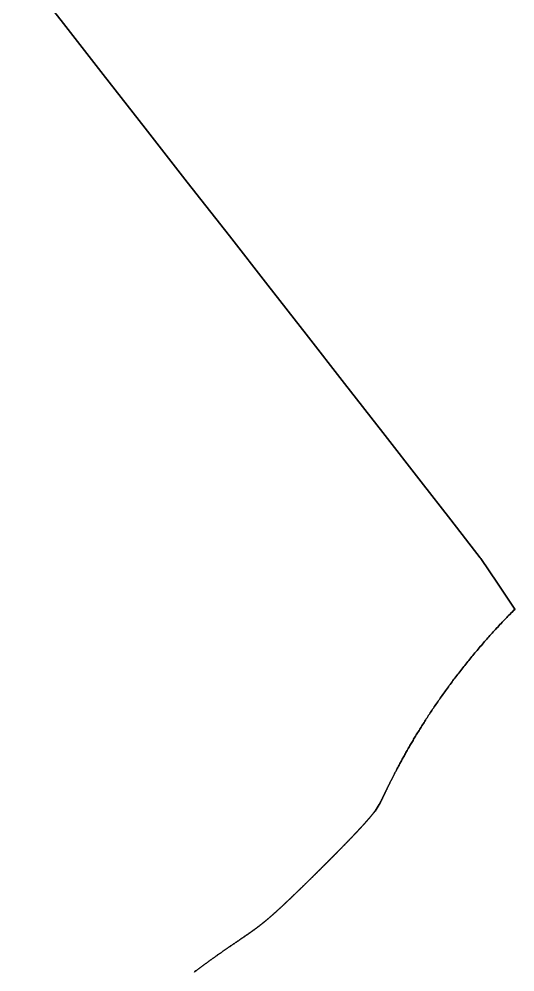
# Model space of a CAD drawing. Header units: inches. Extents: x 130170 to 284068, y 377793 to 804530.
# Drawn here: x 249434.2 to 249502.6, y 749704.7 to 749836.4 of the extents above; entities that cross this region are included whole.
import ezdxf

# ---------------------------------------------------------------- set-up
doc = ezdxf.new("R2010")
doc.units = ezdxf.units.IN
doc.header["$MEASUREMENT"] = 0
doc.layers.add('muni_il', color=7, linetype='Continuous')

msp = doc.modelspace()

# ---------------------------------------------------------------- linework, layer by layer
at = {"layer": 'muni_il'}
for points in [[(249434.15, 749843.58), (249439.96, 749836.14), (249445.77, 749828.71), (249451.57, 749821.27), (249457.38, 749813.84), (249463.19, 749806.4), (249468.49, 749799.61), (249473.79, 749792.82), (249479.08, 749786.03), (249484.38, 749779.24), (249489.68, 749772.45), (249493.75, 749767.19), (249497.82, 749761.93), (249497.9, 749761.83), (249500.2, 749758.42), (249502.61, 749754.85), (249502.58, 749754.82), (249502.42, 749754.66), (249502.26, 749754.5), (249502.11, 749754.34), (249501.95, 749754.18), (249501.79, 749754.02), (249501.64, 749753.86), (249501.48, 749753.7), (249501.32, 749753.53), (249501.17, 749753.37), (249501.01, 749753.21), (249500.86, 749753.04), (249500.7, 749752.88), (249500.55, 749752.71), (249500.4, 749752.55), (249500.24, 749752.38), (249500.09, 749752.22), (249499.94, 749752.05), (249499.78, 749751.88), (249499.63, 749751.72), (249499.48, 749751.55), (249499.33, 749751.38), (249499.17, 749751.21), (249499.02, 749751.04), (249498.87, 749750.88), (249498.72, 749750.71), (249498.57, 749750.54), (249498.42, 749750.37), (249498.28, 749750.19), (249498.13, 749750.02), (249497.98, 749749.85), (249497.83, 749749.68), (249497.69, 749749.51), (249497.54, 749749.34), (249497.39, 749749.16), (249497.25, 749748.99), (249497.1, 749748.82), (249496.96, 749748.65), (249496.81, 749748.47), (249496.67, 749748.3), (249496.53, 749748.13), (249496.39, 749747.95), (249496.24, 749747.78), (249496.1, 749747.6), (249495.96, 749747.43), (249495.82, 749747.26), (249495.68, 749747.08), (249495.55, 749746.91), (249495.41, 749746.73), (249495.27, 749746.56), (249495.13, 749746.38), (249495, 749746.21), (249494.86, 749746.03), (249494.73, 749745.86), (249494.59, 749745.68), (249494.46, 749745.51), (249494.33, 749745.33), (249494.2, 749745.16), (249494.06, 749744.98), (249493.93, 749744.81), (249493.8, 749744.63), (249493.67, 749744.46), (249493.55, 749744.29), (249493.42, 749744.11), (249493.29, 749743.94), (249493.17, 749743.76), (249493.04, 749743.59), (249492.92, 749743.42), (249492.79, 749743.24), (249492.67, 749743.07), (249492.55, 749742.9), (249492.42, 749742.73), (249492.3, 749742.55), (249492.18, 749742.38), (249492.06, 749742.21), (249491.95, 749742.04), (249491.83, 749741.87), (249491.71, 749741.7), (249491.6, 749741.53), (249491.48, 749741.36), (249491.37, 749741.19), (249491.25, 749741.02), (249491.14, 749740.85), (249491.03, 749740.69), (249490.92, 749740.52), (249490.81, 749740.35), (249490.7, 749740.19), (249490.59, 749740.02), (249490.49, 749739.86), (249490.38, 749739.69), (249490.28, 749739.53), (249490.17, 749739.37), (249490.07, 749739.2), (249489.97, 749739.04), (249489.86, 749738.88), (249489.76, 749738.72), (249489.66, 749738.56), (249489.57, 749738.41), (249489.47, 749738.25), (249489.37, 749738.09), (249489.28, 749737.94), (249489.18, 749737.78), (249489.09, 749737.63), (249488.99, 749737.47), (249488.9, 749737.32), (249488.81, 749737.17), (249488.72, 749737.02), (249488.63, 749736.87), (249488.54, 749736.72), (249488.46, 749736.58), (249488.37, 749736.43), (249488.29, 749736.29), (249488.2, 749736.14), (249488.12, 749736), (249488.04, 749735.86), (249487.96, 749735.72), (249487.88, 749735.58), (249487.8, 749735.44), (249487.72, 749735.31), (249487.64, 749735.17), (249487.57, 749735.04), (249487.49, 749734.9), (249487.42, 749734.77), (249487.35, 749734.64), (249487.27, 749734.51), (249487.2, 749734.38), (249487.13, 749734.26), (249487.06, 749734.13), (249487, 749734.01), (249486.93, 749733.89), (249486.86, 749733.77), (249486.8, 749733.65), (249486.74, 749733.53), (249486.67, 749733.41), (249486.61, 749733.3), (249486.55, 749733.18), (249486.49, 749733.07), (249486.43, 749732.96), (249486.37, 749732.85), (249486.32, 749732.74), (249486.26, 749732.63), (249486.2, 749732.53), (249486.15, 749732.42), (249486.1, 749732.32), (249486.04, 749732.22), (249485.99, 749732.12), (249485.94, 749732.02), (249485.89, 749731.93), (249485.84, 749731.83), (249485.8, 749731.74), (249485.75, 749731.64), (249485.7, 749731.55), (249485.66, 749731.46), (249485.61, 749731.38), (249485.57, 749731.29), (249485.53, 749731.2), (249485.48, 749731.12), (249485.44, 749731.04), (249485.4, 749730.96), (249485.36, 749730.88), (249485.32, 749730.8), (249485.29, 749730.72), (249485.25, 749730.65), (249485.21, 749730.57), (249485.18, 749730.5), (249485.14, 749730.43), (249485.11, 749730.36), (249485.07, 749730.29), (249485.04, 749730.22), (249485.01, 749730.15), (249484.97, 749730.09), (249484.94, 749730.02), (249484.91, 749729.96), (249484.88, 749729.9), (249484.85, 749729.84), (249484.82, 749729.78), (249484.79, 749729.72), (249484.77, 749729.66), (249484.74, 749729.61), (249484.71, 749729.55), (249484.69, 749729.49), (249484.66, 749729.44), (249484.64, 749729.39), (249484.61, 749729.34), (249484.59, 749729.29), (249484.56, 749729.24), (249484.54, 749729.19), (249484.52, 749729.14), (249484.49, 749729.09), (249484.47, 749729.05), (249484.45, 749729), (249484.43, 749728.96), (249484.41, 749728.92), (249484.39, 749728.87), (249484.37, 749728.83), (249484.35, 749728.79), (249484.33, 749728.75), (249484.31, 749728.71), (249484.29, 749728.67), (249484.27, 749728.63), (249484.25, 749728.6), (249484.24, 749728.56), (249484.22, 749728.53), (249484.2, 749728.49), (249484.19, 749728.46), (249484.17, 749728.43), (249484.15, 749728.39), (249484.14, 749728.36), (249484.12, 749728.33), (249484.11, 749728.3), (249484.1, 749728.28), (249484.08, 749728.25), (249484.07, 749728.22), (249484.06, 749728.2), (249484.05, 749728.17), (249484.03, 749728.15), (249484.02, 749728.12), (249484.01, 749728.1), (249484, 749728.08), (249483.99, 749728.06), (249483.98, 749728.04), (249483.97, 749728.03), (249483.97, 749728.01), (249483.96, 749727.99), (249483.95, 749727.98), (249483.94, 749727.96), (249483.94, 749727.95), (249483.93, 749727.94), (249483.93, 749727.93), (249483.92, 749727.92), (249483.92, 749727.91), (249483.91, 749727.9), (249483.91, 749727.89), (249483.91, 749727.89), (249483.9, 749727.88), (249483.9, 749727.88), (249483.9, 749727.87), (249483.9, 749727.87), (249483.89, 749727.87), (249483.89, 749727.86), (249483.89, 749727.86), (249483.31, 749726.96), (249483.31, 749726.96), (249483.3, 749726.96), (249483.3, 749726.95), (249483.3, 749726.95), (249483.29, 749726.94), (249483.29, 749726.94), (249483.28, 749726.93), (249483.28, 749726.92), (249483.27, 749726.91), (249483.26, 749726.9), (249483.25, 749726.89), (249483.24, 749726.88), (249483.23, 749726.86), (249483.22, 749726.85), (249483.21, 749726.84), (249483.2, 749726.82), (249483.19, 749726.8), (249483.17, 749726.79), (249483.16, 749726.77), (249483.15, 749726.75), (249483.13, 749726.74), (249483.12, 749726.72), (249483.1, 749726.7), (249483.09, 749726.68), (249483.07, 749726.66), (249483.05, 749726.64), (249483.04, 749726.62), (249483.02, 749726.6), (249483, 749726.58), (249482.99, 749726.56), (249482.97, 749726.53), (249482.95, 749726.51), (249482.93, 749726.49), (249482.91, 749726.47), (249482.9, 749726.44), (249482.88, 749726.42), (249482.86, 749726.4), (249482.84, 749726.37), (249482.82, 749726.35), (249482.8, 749726.33), (249482.78, 749726.3), (249482.76, 749726.28), (249482.74, 749726.25), (249482.72, 749726.23), (249482.69, 749726.2), (249482.67, 749726.18), (249482.65, 749726.15), (249482.63, 749726.13), (249482.61, 749726.1), (249482.59, 749726.08), (249482.57, 749726.05), (249482.54, 749726.03), (249482.52, 749726), (249482.5, 749725.97), (249482.48, 749725.95), (249482.46, 749725.92), (249482.43, 749725.9), (249482.41, 749725.87), (249482.39, 749725.84), (249482.37, 749725.82), (249482.34, 749725.79), (249482.32, 749725.77), (249482.3, 749725.74), (249482.27, 749725.71), (249482.25, 749725.69), (249482.23, 749725.66), (249482.21, 749725.63), (249482.18, 749725.61), (249482.16, 749725.58), (249482.14, 749725.55), (249482.11, 749725.53), (249482.09, 749725.5), (249482.06, 749725.48), (249482.04, 749725.45), (249482.02, 749725.42), (249481.99, 749725.4), (249481.97, 749725.37), (249481.95, 749725.34), (249481.92, 749725.32), (249481.9, 749725.29), (249481.88, 749725.26), (249481.85, 749725.24), (249481.83, 749725.21), (249481.8, 749725.18), (249481.78, 749725.16), (249481.76, 749725.13), (249481.73, 749725.1), (249481.71, 749725.08), (249481.68, 749725.05), (249481.66, 749725.02), (249481.64, 749725), (249481.61, 749724.97), (249481.59, 749724.94), (249481.56, 749724.92), (249481.54, 749724.89), (249481.52, 749724.87), (249481.49, 749724.84), (249481.47, 749724.81), (249481.44, 749724.79), (249481.42, 749724.76), (249481.39, 749724.73), (249481.37, 749724.71), (249481.35, 749724.68), (249481.32, 749724.65), (249481.3, 749724.63), (249481.27, 749724.6), (249481.25, 749724.58), (249481.22, 749724.55), (249481.2, 749724.52), (249481.18, 749724.5), (249481.15, 749724.47), (249481.13, 749724.44), (249481.1, 749724.42), (249481.08, 749724.39), (249481.05, 749724.37), (249481.03, 749724.34), (249481, 749724.31), (249480.98, 749724.29), (249480.96, 749724.26), (249480.93, 749724.23), (249480.91, 749724.21), (249480.88, 749724.18), (249480.86, 749724.15), (249480.83, 749724.13), (249480.81, 749724.1), (249480.78, 749724.07), (249480.76, 749724.05), (249480.73, 749724.02), (249480.71, 749724), (249480.68, 749723.97), (249480.66, 749723.94), (249480.63, 749723.92), (249480.61, 749723.89), (249480.58, 749723.86), (249480.56, 749723.84), (249480.53, 749723.81), (249480.51, 749723.78), (249480.48, 749723.75), (249480.46, 749723.73), (249480.43, 749723.7), (249480.4, 749723.67), (249480.38, 749723.65), (249480.35, 749723.62), (249480.33, 749723.59), (249480.3, 749723.56), (249480.27, 749723.54), (249480.25, 749723.51), (249480.22, 749723.48), (249480.2, 749723.45), (249480.17, 749723.43), (249480.14, 749723.4), (249480.12, 749723.37), (249480.09, 749723.34), (249480.06, 749723.32), (249480.04, 749723.29), (249480.01, 749723.26), (249479.98, 749723.23), (249479.95, 749723.2), (249479.93, 749723.17), (249479.9, 749723.15), (249479.87, 749723.12), (249479.84, 749723.09), (249479.82, 749723.06), (249479.79, 749723.03), (249479.76, 749723), (249479.73, 749722.97), (249479.71, 749722.94), (249479.68, 749722.91), (249479.65, 749722.88), (249479.62, 749722.85), (249479.59, 749722.82), (249479.56, 749722.8), (249479.53, 749722.77), (249479.51, 749722.74), (249479.48, 749722.71), (249479.45, 749722.68), (249479.42, 749722.65), (249479.39, 749722.61), (249479.36, 749722.58), (249479.33, 749722.55), (249479.3, 749722.52), (249479.27, 749722.49), (249479.24, 749722.46), (249479.21, 749722.43), (249479.18, 749722.4), (249479.15, 749722.37), (249479.12, 749722.34), (249479.09, 749722.31), (249479.06, 749722.27), (249479.03, 749722.24), (249479, 749722.21), (249478.96, 749722.18), (249478.93, 749722.15), (249478.9, 749722.11), (249478.87, 749722.08), (249478.84, 749722.05), (249478.81, 749722.02), (249478.78, 749721.99), (249478.74, 749721.95), (249478.71, 749721.92), (249478.68, 749721.89), (249478.65, 749721.85), (249478.62, 749721.82), (249478.58, 749721.79), (249478.55, 749721.76), (249478.52, 749721.72), (249478.48, 749721.69), (249478.45, 749721.66), (249478.42, 749721.62), (249478.39, 749721.59), (249478.35, 749721.55), (249478.32, 749721.52), (249478.29, 749721.49), (249478.25, 749721.45), (249478.22, 749721.42), (249478.18, 749721.38), (249478.15, 749721.35), (249478.12, 749721.32), (249478.08, 749721.28), (249478.05, 749721.25), (249478.01, 749721.21), (249477.98, 749721.18), (249477.95, 749721.14), (249477.91, 749721.11), (249477.88, 749721.07), (249477.84, 749721.04), (249477.81, 749721), (249477.77, 749720.97), (249477.74, 749720.93), (249477.7, 749720.9), (249477.67, 749720.86), (249477.63, 749720.82), (249477.6, 749720.79), (249477.56, 749720.75), (249477.53, 749720.72), (249477.49, 749720.68), (249477.45, 749720.64), (249477.42, 749720.61), (249477.38, 749720.57), (249477.35, 749720.54), (249477.31, 749720.5), (249477.27, 749720.46), (249477.24, 749720.43), (249477.2, 749720.39), (249477.17, 749720.35), (249477.13, 749720.32), (249477.09, 749720.28), (249477.06, 749720.24), (249477.02, 749720.21), (249476.98, 749720.17), (249476.95, 749720.13), (249476.91, 749720.1), (249476.87, 749720.06), (249476.83, 749720.02), (249476.8, 749719.98), (249476.76, 749719.95), (249476.72, 749719.91), (249476.68, 749719.87), (249476.65, 749719.83), (249476.61, 749719.8), (249476.57, 749719.76), (249476.53, 749719.72), (249476.5, 749719.68), (249476.46, 749719.64), (249476.42, 749719.61), (249476.38, 749719.57), (249476.34, 749719.53), (249476.31, 749719.49), (249476.27, 749719.45), (249476.23, 749719.42), (249476.19, 749719.38), (249476.15, 749719.34), (249476.11, 749719.3), (249476.08, 749719.26), (249476.04, 749719.22), (249476, 749719.19), (249475.96, 749719.15), (249475.92, 749719.11), (249475.88, 749719.07), (249475.84, 749719.03), (249475.8, 749718.99), (249475.76, 749718.95), (249475.73, 749718.91), (249475.69, 749718.87), (249475.65, 749718.84), (249475.61, 749718.8), (249475.57, 749718.76), (249475.53, 749718.72), (249475.49, 749718.68), (249475.45, 749718.64), (249475.41, 749718.6), (249475.37, 749718.56), (249475.33, 749718.52), (249475.29, 749718.48), (249475.25, 749718.44), (249475.21, 749718.4), (249475.17, 749718.36), (249475.13, 749718.32), (249475.09, 749718.29), (249475.05, 749718.25), (249475.01, 749718.21), (249474.97, 749718.17), (249474.93, 749718.13), (249474.89, 749718.09), (249474.85, 749718.05), (249474.81, 749718.01), (249474.77, 749717.97), (249474.73, 749717.93), (249474.69, 749717.89), (249474.65, 749717.85), (249474.61, 749717.81), (249474.57, 749717.77), (249474.53, 749717.73), (249474.49, 749717.69), (249474.45, 749717.65), (249474.41, 749717.61), (249474.37, 749717.57), (249474.33, 749717.53), (249474.28, 749717.49), (249474.24, 749717.45), (249474.2, 749717.41), (249474.16, 749717.37), (249474.12, 749717.33), (249474.08, 749717.29), (249474.04, 749717.25), (249474, 749717.21), (249473.96, 749717.17), (249473.92, 749717.13), (249473.88, 749717.09), (249473.84, 749717.05), (249473.8, 749717.01), (249473.76, 749716.97), (249473.71, 749716.93), (249473.67, 749716.89), (249473.63, 749716.85), (249473.59, 749716.81), (249473.55, 749716.77), (249473.51, 749716.73), (249473.47, 749716.69), (249473.43, 749716.65), (249473.39, 749716.61), (249473.35, 749716.57), (249473.31, 749716.53), (249473.27, 749716.49), (249473.23, 749716.45), (249473.19, 749716.41), (249473.14, 749716.37), (249473.1, 749716.34), (249473.06, 749716.3), (249473.02, 749716.26), (249472.98, 749716.22), (249472.94, 749716.18), (249472.9, 749716.14), (249472.86, 749716.1), (249472.82, 749716.06), (249472.78, 749716.02), (249472.74, 749715.98), (249472.7, 749715.94), (249472.66, 749715.9), (249472.62, 749715.87), (249472.58, 749715.83), (249472.54, 749715.79), (249472.5, 749715.75), (249472.46, 749715.71), (249472.42, 749715.67), (249472.38, 749715.63), (249472.34, 749715.6), (249472.3, 749715.56), (249472.26, 749715.52), (249472.22, 749715.48), (249472.18, 749715.44), (249472.14, 749715.4), (249472.1, 749715.37), (249472.06, 749715.33), (249472.02, 749715.29), (249471.98, 749715.25), (249471.94, 749715.22), (249471.91, 749715.18), (249471.87, 749715.14), (249471.83, 749715.1), (249471.79, 749715.07), (249471.75, 749715.03), (249471.71, 749714.99), (249471.67, 749714.95), (249471.63, 749714.92), (249471.6, 749714.88), (249471.56, 749714.84), (249471.52, 749714.81), (249471.48, 749714.77), (249471.44, 749714.73), (249471.4, 749714.7), (249471.37, 749714.66), (249471.33, 749714.63), (249471.29, 749714.59), (249471.25, 749714.55), (249471.21, 749714.52), (249471.18, 749714.48), (249471.14, 749714.45), (249471.1, 749714.41), (249471.06, 749714.38), (249471.03, 749714.34), (249470.99, 749714.31), (249470.95, 749714.27), (249470.92, 749714.24), (249470.88, 749714.2), (249470.84, 749714.17), (249470.8, 749714.13), (249470.77, 749714.1), (249470.73, 749714.06), (249470.7, 749714.03), (249470.66, 749714), (249470.62, 749713.96), (249470.59, 749713.93), (249470.55, 749713.89), (249470.51, 749713.86), (249470.48, 749713.83), (249470.44, 749713.79), (249470.41, 749713.76), (249470.37, 749713.73), (249470.34, 749713.69), (249470.3, 749713.66), (249470.26, 749713.63), (249470.23, 749713.6), (249470.19, 749713.56), (249470.16, 749713.53), (249470.12, 749713.5), (249470.09, 749713.47), (249470.05, 749713.44), (249470.02, 749713.4), (249469.99, 749713.37), (249469.95, 749713.34), (249469.92, 749713.31), (249469.88, 749713.28), (249469.85, 749713.25), (249469.81, 749713.21), (249469.78, 749713.18), (249469.75, 749713.15), (249469.71, 749713.12), (249469.68, 749713.09), (249469.64, 749713.06), (249469.61, 749713.03), (249469.58, 749713), (249469.54, 749712.97), (249469.51, 749712.94), (249469.48, 749712.91), (249469.44, 749712.88), (249469.41, 749712.85), (249469.38, 749712.82), (249469.34, 749712.79), (249469.31, 749712.76), (249469.28, 749712.73), (249469.25, 749712.7), (249469.21, 749712.67), (249469.18, 749712.65), (249469.15, 749712.62), (249469.12, 749712.59), (249469.08, 749712.56), (249469.05, 749712.53), (249469.02, 749712.5), (249468.99, 749712.47), (249468.95, 749712.45), (249468.92, 749712.42), (249468.89, 749712.39), (249468.86, 749712.36), (249468.83, 749712.33), (249468.79, 749712.31), (249468.76, 749712.28), (249468.73, 749712.25), (249468.7, 749712.22), (249468.67, 749712.2), (249468.63, 749712.17), (249468.6, 749712.14), (249468.57, 749712.12), (249468.54, 749712.09), (249468.51, 749712.06), (249468.48, 749712.03), (249468.44, 749712.01), (249468.41, 749711.98), (249468.38, 749711.95), (249468.35, 749711.93), (249468.32, 749711.9), (249468.29, 749711.88), (249468.26, 749711.85), (249468.22, 749711.82), (249468.19, 749711.8), (249468.16, 749711.77), (249468.13, 749711.75), (249468.1, 749711.72), (249468.07, 749711.69), (249468.03, 749711.67), (249468, 749711.64), (249467.97, 749711.62), (249467.94, 749711.59), (249467.91, 749711.56), (249467.88, 749711.54), (249467.85, 749711.51), (249467.81, 749711.49), (249467.78, 749711.46), (249467.75, 749711.44), (249467.72, 749711.41), (249467.69, 749711.39), (249467.65, 749711.36), (249467.62, 749711.34), (249467.59, 749711.31), (249467.56, 749711.28), (249467.53, 749711.26), (249467.49, 749711.23), (249467.46, 749711.21), (249467.43, 749711.18), (249467.4, 749711.16), (249467.36, 749711.13), (249467.33, 749711.11), (249467.3, 749711.08), (249467.26, 749711.06), (249467.23, 749711.03), (249467.2, 749711.01), (249467.16, 749710.98), (249467.13, 749710.96), (249467.1, 749710.93), (249467.06, 749710.91), (249467.03, 749710.88), (249467, 749710.85), (249466.96, 749710.83), (249466.93, 749710.8), (249466.89, 749710.78), (249466.86, 749710.75), (249466.82, 749710.73), (249466.79, 749710.7), (249466.75, 749710.67), (249466.72, 749710.65), (249466.68, 749710.62), (249466.65, 749710.6), (249466.61, 749710.57), (249466.58, 749710.54), (249466.54, 749710.52), (249466.5, 749710.49), (249466.47, 749710.47), (249466.43, 749710.44), (249466.39, 749710.41), (249466.36, 749710.39), (249466.32, 749710.36), (249466.28, 749710.33), (249466.24, 749710.31), (249466.21, 749710.28), (249466.17, 749710.25), (249466.13, 749710.22), (249466.09, 749710.2), (249466.05, 749710.17), (249466.01, 749710.14), (249465.97, 749710.11), (249465.93, 749710.08), (249465.89, 749710.06), (249465.85, 749710.03), (249465.81, 749710), (249465.77, 749709.97), (249465.73, 749709.94), (249465.69, 749709.91), (249465.64, 749709.88), (249465.6, 749709.85), (249465.56, 749709.82), (249465.52, 749709.8), (249465.47, 749709.77), (249465.43, 749709.73), (249465.39, 749709.7), (249465.34, 749709.67), (249465.3, 749709.64), (249465.25, 749709.61), (249465.21, 749709.58), (249465.16, 749709.55), (249465.11, 749709.52), (249465.07, 749709.49), (249465.02, 749709.45), (249464.97, 749709.42), (249464.93, 749709.39), (249464.88, 749709.36), (249464.83, 749709.32), (249464.78, 749709.29), (249464.73, 749709.26), (249464.68, 749709.22), (249464.63, 749709.19), (249464.58, 749709.15), (249464.53, 749709.12), (249464.48, 749709.08), (249464.43, 749709.05), (249464.37, 749709.01), (249464.32, 749708.98), (249464.27, 749708.94), (249464.22, 749708.9), (249464.16, 749708.87), (249464.11, 749708.83), (249464.05, 749708.79), (249464, 749708.75), (249463.94, 749708.72), (249463.88, 749708.68), (249463.83, 749708.64), (249463.77, 749708.6), (249463.71, 749708.56), (249463.65, 749708.52), (249463.59, 749708.48), (249463.53, 749708.44), (249463.47, 749708.4), (249463.41, 749708.36), (249463.35, 749708.32), (249463.29, 749708.27), (249463.23, 749708.23), (249463.17, 749708.19), (249463.1, 749708.14), (249463.04, 749708.1), (249462.98, 749708.06), (249462.91, 749708.01), (249462.85, 749707.97), (249462.78, 749707.92), (249462.71, 749707.88), (249462.65, 749707.83), (249462.58, 749707.78), (249462.51, 749707.73), (249462.44, 749707.69), (249462.37, 749707.64), (249462.3, 749707.59), (249462.23, 749707.54), (249462.16, 749707.49), (249462.09, 749707.44), (249462.02, 749707.39), (249461.95, 749707.34), (249461.87, 749707.29), (249461.8, 749707.24), (249461.72, 749707.18), (249461.65, 749707.13), (249461.57, 749707.08), (249461.5, 749707.02), (249461.42, 749706.97), (249461.34, 749706.92), (249461.26, 749706.86), (249461.19, 749706.8), (249461.11, 749706.75), (249461.03, 749706.69), (249460.95, 749706.63), (249460.86, 749706.58), (249460.78, 749706.52), (249460.7, 749706.46), (249460.62, 749706.4), (249460.53, 749706.34), (249460.45, 749706.28), (249460.37, 749706.22), (249460.28, 749706.15), (249460.19, 749706.09), (249460.11, 749706.03), (249460.02, 749705.97), (249459.93, 749705.9), (249459.84, 749705.84), (249459.75, 749705.77), (249459.67, 749705.71), (249459.57, 749705.64), (249459.48, 749705.57), (249459.39, 749705.51), (249459.3, 749705.44), (249459.21, 749705.37), (249459.11, 749705.3), (249459.02, 749705.23), (249458.93, 749705.16), (249458.83, 749705.09), (249458.74, 749705.02), (249458.64, 749704.94), (249458.54, 749704.87), (249458.44, 749704.8), (249458.35, 749704.72)], [(249458.35, 749704.72), (249458.44, 749704.8), (249458.54, 749704.87), (249458.64, 749704.94), (249458.74, 749705.02), (249458.83, 749705.09), (249458.93, 749705.16), (249459.02, 749705.23), (249459.11, 749705.3), (249459.21, 749705.37), (249459.3, 749705.44), (249459.39, 749705.51), (249459.48, 749705.57), (249459.57, 749705.64), (249459.67, 749705.71), (249459.75, 749705.77), (249459.84, 749705.84), (249459.93, 749705.9), (249460.02, 749705.97), (249460.11, 749706.03), (249460.19, 749706.09), (249460.28, 749706.15), (249460.37, 749706.22), (249460.45, 749706.28), (249460.53, 749706.34), (249460.62, 749706.4), (249460.7, 749706.46), (249460.78, 749706.52), (249460.86, 749706.58), (249460.95, 749706.63), (249461.03, 749706.69), (249461.11, 749706.75), (249461.19, 749706.8), (249461.26, 749706.86), (249461.34, 749706.92), (249461.42, 749706.97), (249461.5, 749707.02), (249461.57, 749707.08), (249461.65, 749707.13), (249461.72, 749707.18), (249461.8, 749707.24), (249461.87, 749707.29), (249461.95, 749707.34), (249462.02, 749707.39), (249462.09, 749707.44), (249462.16, 749707.49), (249462.23, 749707.54), (249462.3, 749707.59), (249462.37, 749707.64), (249462.44, 749707.69), (249462.51, 749707.73), (249462.58, 749707.78), (249462.65, 749707.83), (249462.71, 749707.88), (249462.78, 749707.92), (249462.85, 749707.97), (249462.91, 749708.01), (249462.98, 749708.06), (249463.04, 749708.1), (249463.1, 749708.14), (249463.17, 749708.19), (249463.23, 749708.23), (249463.29, 749708.27), (249463.35, 749708.32), (249463.41, 749708.36), (249463.47, 749708.4), (249463.53, 749708.44), (249463.59, 749708.48), (249463.65, 749708.52), (249463.71, 749708.56), (249463.77, 749708.6), (249463.83, 749708.64), (249463.88, 749708.68), (249463.94, 749708.72), (249464, 749708.75), (249464.05, 749708.79), (249464.11, 749708.83), (249464.16, 749708.87), (249464.22, 749708.9), (249464.27, 749708.94), (249464.32, 749708.98), (249464.37, 749709.01), (249464.43, 749709.05), (249464.48, 749709.08), (249464.53, 749709.12), (249464.58, 749709.15), (249464.63, 749709.19), (249464.68, 749709.22), (249464.73, 749709.26), (249464.78, 749709.29), (249464.83, 749709.32), (249464.88, 749709.36), (249464.93, 749709.39), (249464.97, 749709.42), (249465.02, 749709.45), (249465.07, 749709.49), (249465.11, 749709.52), (249465.16, 749709.55), (249465.21, 749709.58), (249465.25, 749709.61), (249465.3, 749709.64), (249465.34, 749709.67), (249465.39, 749709.7), (249465.43, 749709.73), (249465.47, 749709.77), (249465.52, 749709.8), (249465.56, 749709.82), (249465.6, 749709.85), (249465.64, 749709.88), (249465.69, 749709.91), (249465.73, 749709.94), (249465.77, 749709.97), (249465.81, 749710), (249465.85, 749710.03), (249465.89, 749710.06), (249465.93, 749710.08), (249465.97, 749710.11), (249466.01, 749710.14), (249466.05, 749710.17), (249466.09, 749710.2), (249466.13, 749710.22), (249466.17, 749710.25), (249466.21, 749710.28), (249466.24, 749710.31), (249466.28, 749710.33), (249466.32, 749710.36), (249466.36, 749710.39), (249466.39, 749710.41), (249466.43, 749710.44), (249466.47, 749710.47), (249466.5, 749710.49), (249466.54, 749710.52), (249466.58, 749710.54), (249466.61, 749710.57), (249466.65, 749710.6), (249466.68, 749710.62), (249466.72, 749710.65), (249466.75, 749710.67), (249466.79, 749710.7), (249466.82, 749710.73), (249466.86, 749710.75), (249466.89, 749710.78), (249466.93, 749710.8), (249466.96, 749710.83), (249467, 749710.85), (249467.03, 749710.88), (249467.06, 749710.91), (249467.1, 749710.93), (249467.13, 749710.96), (249467.16, 749710.98), (249467.2, 749711.01), (249467.23, 749711.03), (249467.26, 749711.06), (249467.3, 749711.08), (249467.33, 749711.11), (249467.36, 749711.13), (249467.4, 749711.16), (249467.43, 749711.18), (249467.46, 749711.21), (249467.49, 749711.23), (249467.53, 749711.26), (249467.56, 749711.28), (249467.59, 749711.31), (249467.62, 749711.34), (249467.65, 749711.36), (249467.69, 749711.39), (249467.72, 749711.41), (249467.75, 749711.44), (249467.78, 749711.46), (249467.81, 749711.49), (249467.85, 749711.51), (249467.88, 749711.54), (249467.91, 749711.56), (249467.94, 749711.59), (249467.97, 749711.62), (249468, 749711.64), (249468.03, 749711.67), (249468.07, 749711.69), (249468.1, 749711.72), (249468.13, 749711.75), (249468.16, 749711.77), (249468.19, 749711.8), (249468.22, 749711.82), (249468.26, 749711.85), (249468.29, 749711.88), (249468.32, 749711.9), (249468.35, 749711.93), (249468.38, 749711.95), (249468.41, 749711.98), (249468.44, 749712.01), (249468.48, 749712.03), (249468.51, 749712.06), (249468.54, 749712.09), (249468.57, 749712.12), (249468.6, 749712.14), (249468.63, 749712.17), (249468.67, 749712.2), (249468.7, 749712.22), (249468.73, 749712.25), (249468.76, 749712.28), (249468.79, 749712.31), (249468.83, 749712.33), (249468.86, 749712.36), (249468.89, 749712.39), (249468.92, 749712.42), (249468.95, 749712.45), (249468.99, 749712.47), (249469.02, 749712.5), (249469.05, 749712.53), (249469.08, 749712.56), (249469.12, 749712.59), (249469.15, 749712.62), (249469.18, 749712.65), (249469.21, 749712.67), (249469.25, 749712.7), (249469.28, 749712.73), (249469.31, 749712.76), (249469.34, 749712.79), (249469.38, 749712.82), (249469.41, 749712.85), (249469.44, 749712.88), (249469.48, 749712.91), (249469.51, 749712.94), (249469.54, 749712.97), (249469.58, 749713), (249469.61, 749713.03), (249469.64, 749713.06), (249469.68, 749713.09), (249469.71, 749713.12), (249469.75, 749713.15), (249469.78, 749713.18), (249469.81, 749713.21), (249469.85, 749713.25), (249469.88, 749713.28), (249469.92, 749713.31), (249469.95, 749713.34), (249469.99, 749713.37), (249470.02, 749713.4), (249470.05, 749713.44), (249470.09, 749713.47), (249470.12, 749713.5), (249470.16, 749713.53), (249470.19, 749713.56), (249470.23, 749713.6), (249470.26, 749713.63), (249470.3, 749713.66), (249470.34, 749713.69), (249470.37, 749713.73), (249470.41, 749713.76), (249470.44, 749713.79), (249470.48, 749713.83), (249470.51, 749713.86), (249470.55, 749713.89), (249470.59, 749713.93), (249470.62, 749713.96), (249470.66, 749714), (249470.7, 749714.03), (249470.73, 749714.06), (249470.77, 749714.1), (249470.8, 749714.13), (249470.84, 749714.17), (249470.88, 749714.2), (249470.92, 749714.24), (249470.95, 749714.27), (249470.99, 749714.31), (249471.03, 749714.34), (249471.06, 749714.38), (249471.1, 749714.41), (249471.14, 749714.45), (249471.18, 749714.48), (249471.21, 749714.52), (249471.25, 749714.55), (249471.29, 749714.59), (249471.33, 749714.63), (249471.37, 749714.66), (249471.4, 749714.7), (249471.44, 749714.73), (249471.48, 749714.77), (249471.52, 749714.81), (249471.56, 749714.84), (249471.6, 749714.88), (249471.63, 749714.92), (249471.67, 749714.95), (249471.71, 749714.99), (249471.75, 749715.03), (249471.79, 749715.07), (249471.83, 749715.1), (249471.87, 749715.14), (249471.91, 749715.18), (249471.94, 749715.22), (249471.98, 749715.25), (249472.02, 749715.29), (249472.06, 749715.33), (249472.1, 749715.37), (249472.14, 749715.4), (249472.18, 749715.44), (249472.22, 749715.48), (249472.26, 749715.52), (249472.3, 749715.56), (249472.34, 749715.6), (249472.38, 749715.63), (249472.42, 749715.67), (249472.46, 749715.71), (249472.5, 749715.75), (249472.54, 749715.79), (249472.58, 749715.83), (249472.62, 749715.87), (249472.66, 749715.9), (249472.7, 749715.94), (249472.74, 749715.98), (249472.78, 749716.02), (249472.82, 749716.06), (249472.86, 749716.1), (249472.9, 749716.14), (249472.94, 749716.18), (249472.98, 749716.22), (249473.02, 749716.26), (249473.06, 749716.3), (249473.1, 749716.34), (249473.14, 749716.37), (249473.19, 749716.41), (249473.23, 749716.45), (249473.27, 749716.49), (249473.31, 749716.53), (249473.35, 749716.57), (249473.39, 749716.61), (249473.43, 749716.65), (249473.47, 749716.69), (249473.51, 749716.73), (249473.55, 749716.77), (249473.59, 749716.81), (249473.63, 749716.85), (249473.67, 749716.89), (249473.71, 749716.93), (249473.76, 749716.97), (249473.8, 749717.01), (249473.84, 749717.05), (249473.88, 749717.09), (249473.92, 749717.13), (249473.96, 749717.17), (249474, 749717.21), (249474.04, 749717.25), (249474.08, 749717.29), (249474.12, 749717.33), (249474.16, 749717.37), (249474.2, 749717.41), (249474.24, 749717.45), (249474.28, 749717.49), (249474.33, 749717.53), (249474.37, 749717.57), (249474.41, 749717.61), (249474.45, 749717.65), (249474.49, 749717.69), (249474.53, 749717.73), (249474.57, 749717.77), (249474.61, 749717.81), (249474.65, 749717.85), (249474.69, 749717.89), (249474.73, 749717.93), (249474.77, 749717.97), (249474.81, 749718.01), (249474.85, 749718.05), (249474.89, 749718.09), (249474.93, 749718.13), (249474.97, 749718.17), (249475.01, 749718.21), (249475.05, 749718.25), (249475.09, 749718.29), (249475.13, 749718.32), (249475.17, 749718.36), (249475.21, 749718.4), (249475.25, 749718.44), (249475.29, 749718.48), (249475.33, 749718.52), (249475.37, 749718.56), (249475.41, 749718.6), (249475.45, 749718.64), (249475.49, 749718.68), (249475.53, 749718.72), (249475.57, 749718.76), (249475.61, 749718.8), (249475.65, 749718.84), (249475.69, 749718.87), (249475.73, 749718.91), (249475.76, 749718.95), (249475.8, 749718.99), (249475.84, 749719.03), (249475.88, 749719.07), (249475.92, 749719.11), (249475.96, 749719.15), (249476, 749719.19), (249476.04, 749719.22), (249476.08, 749719.26), (249476.11, 749719.3), (249476.15, 749719.34), (249476.19, 749719.38), (249476.23, 749719.42), (249476.27, 749719.45), (249476.31, 749719.49), (249476.34, 749719.53), (249476.38, 749719.57), (249476.42, 749719.61), (249476.46, 749719.64), (249476.5, 749719.68), (249476.53, 749719.72), (249476.57, 749719.76), (249476.61, 749719.8), (249476.65, 749719.83), (249476.68, 749719.87), (249476.72, 749719.91), (249476.76, 749719.95), (249476.8, 749719.98), (249476.83, 749720.02), (249476.87, 749720.06), (249476.91, 749720.1), (249476.95, 749720.13), (249476.98, 749720.17), (249477.02, 749720.21), (249477.06, 749720.24), (249477.09, 749720.28), (249477.13, 749720.32), (249477.17, 749720.35), (249477.2, 749720.39), (249477.24, 749720.43), (249477.27, 749720.46), (249477.31, 749720.5), (249477.35, 749720.54), (249477.38, 749720.57), (249477.42, 749720.61), (249477.45, 749720.64), (249477.49, 749720.68), (249477.53, 749720.72), (249477.56, 749720.75), (249477.6, 749720.79), (249477.63, 749720.82), (249477.67, 749720.86), (249477.7, 749720.9), (249477.74, 749720.93), (249477.77, 749720.97), (249477.81, 749721), (249477.84, 749721.04), (249477.88, 749721.07), (249477.91, 749721.11), (249477.95, 749721.14), (249477.98, 749721.18), (249478.01, 749721.21), (249478.05, 749721.25), (249478.08, 749721.28), (249478.12, 749721.32), (249478.15, 749721.35), (249478.18, 749721.38), (249478.22, 749721.42), (249478.25, 749721.45), (249478.29, 749721.49), (249478.32, 749721.52), (249478.35, 749721.55), (249478.39, 749721.59), (249478.42, 749721.62), (249478.45, 749721.66), (249478.48, 749721.69), (249478.52, 749721.72), (249478.55, 749721.76), (249478.58, 749721.79), (249478.62, 749721.82), (249478.65, 749721.85), (249478.68, 749721.89), (249478.71, 749721.92), (249478.74, 749721.95), (249478.78, 749721.99), (249478.81, 749722.02), (249478.84, 749722.05), (249478.87, 749722.08), (249478.9, 749722.11), (249478.93, 749722.15), (249478.96, 749722.18), (249479, 749722.21), (249479.03, 749722.24), (249479.06, 749722.27), (249479.09, 749722.31), (249479.12, 749722.34), (249479.15, 749722.37), (249479.18, 749722.4), (249479.21, 749722.43), (249479.24, 749722.46), (249479.27, 749722.49), (249479.3, 749722.52), (249479.33, 749722.55), (249479.36, 749722.58), (249479.39, 749722.61), (249479.42, 749722.65), (249479.45, 749722.68), (249479.48, 749722.71), (249479.51, 749722.74), (249479.53, 749722.77), (249479.56, 749722.8), (249479.59, 749722.82), (249479.62, 749722.85), (249479.65, 749722.88), (249479.68, 749722.91), (249479.71, 749722.94), (249479.73, 749722.97), (249479.76, 749723), (249479.79, 749723.03), (249479.82, 749723.06), (249479.84, 749723.09), (249479.87, 749723.12), (249479.9, 749723.15), (249479.93, 749723.17), (249479.95, 749723.2), (249479.98, 749723.23), (249480.01, 749723.26), (249480.04, 749723.29), (249480.06, 749723.32), (249480.09, 749723.34), (249480.12, 749723.37), (249480.14, 749723.4), (249480.17, 749723.43), (249480.2, 749723.45), (249480.22, 749723.48), (249480.25, 749723.51), (249480.27, 749723.54), (249480.3, 749723.56), (249480.33, 749723.59), (249480.35, 749723.62), (249480.38, 749723.65), (249480.4, 749723.67), (249480.43, 749723.7), (249480.46, 749723.73), (249480.48, 749723.75), (249480.51, 749723.78), (249480.53, 749723.81), (249480.56, 749723.84), (249480.58, 749723.86), (249480.61, 749723.89), (249480.63, 749723.92), (249480.66, 749723.94), (249480.68, 749723.97), (249480.71, 749724), (249480.73, 749724.02), (249480.76, 749724.05), (249480.78, 749724.07), (249480.81, 749724.1), (249480.83, 749724.13), (249480.86, 749724.15), (249480.88, 749724.18), (249480.91, 749724.21), (249480.93, 749724.23), (249480.96, 749724.26), (249480.98, 749724.29), (249481, 749724.31), (249481.03, 749724.34), (249481.05, 749724.37), (249481.08, 749724.39), (249481.1, 749724.42), (249481.13, 749724.44), (249481.15, 749724.47), (249481.18, 749724.5), (249481.2, 749724.52), (249481.22, 749724.55), (249481.25, 749724.58), (249481.27, 749724.6), (249481.3, 749724.63), (249481.32, 749724.65), (249481.35, 749724.68), (249481.37, 749724.71), (249481.39, 749724.73), (249481.42, 749724.76), (249481.44, 749724.79), (249481.47, 749724.81), (249481.49, 749724.84), (249481.52, 749724.87), (249481.54, 749724.89), (249481.56, 749724.92), (249481.59, 749724.94), (249481.61, 749724.97), (249481.64, 749725), (249481.66, 749725.02), (249481.68, 749725.05), (249481.71, 749725.08), (249481.73, 749725.1), (249481.76, 749725.13), (249481.78, 749725.16), (249481.8, 749725.18), (249481.83, 749725.21), (249481.85, 749725.24), (249481.88, 749725.26), (249481.9, 749725.29), (249481.92, 749725.32), (249481.95, 749725.34), (249481.97, 749725.37), (249481.99, 749725.4), (249482.02, 749725.42), (249482.04, 749725.45), (249482.06, 749725.48), (249482.09, 749725.5), (249482.11, 749725.53), (249482.14, 749725.55), (249482.16, 749725.58), (249482.18, 749725.61), (249482.21, 749725.63), (249482.23, 749725.66), (249482.25, 749725.69), (249482.27, 749725.71), (249482.3, 749725.74), (249482.32, 749725.77), (249482.34, 749725.79), (249482.37, 749725.82), (249482.39, 749725.84), (249482.41, 749725.87), (249482.43, 749725.9), (249482.46, 749725.92), (249482.48, 749725.95), (249482.5, 749725.97), (249482.52, 749726), (249482.54, 749726.03), (249482.57, 749726.05), (249482.59, 749726.08), (249482.61, 749726.1), (249482.63, 749726.13), (249482.65, 749726.15), (249482.67, 749726.18), (249482.69, 749726.2), (249482.72, 749726.23), (249482.74, 749726.25), (249482.76, 749726.28), (249482.78, 749726.3), (249482.8, 749726.33), (249482.82, 749726.35), (249482.84, 749726.37), (249482.86, 749726.4), (249482.88, 749726.42), (249482.9, 749726.44), (249482.91, 749726.47), (249482.93, 749726.49), (249482.95, 749726.51), (249482.97, 749726.53), (249482.99, 749726.56), (249483, 749726.58), (249483.02, 749726.6), (249483.04, 749726.62), (249483.05, 749726.64), (249483.07, 749726.66), (249483.09, 749726.68), (249483.1, 749726.7), (249483.12, 749726.72), (249483.13, 749726.74), (249483.15, 749726.75), (249483.16, 749726.77), (249483.17, 749726.79), (249483.19, 749726.8), (249483.2, 749726.82), (249483.21, 749726.84), (249483.22, 749726.85), (249483.23, 749726.86), (249483.24, 749726.88), (249483.25, 749726.89), (249483.26, 749726.9), (249483.27, 749726.91), (249483.28, 749726.92), (249483.28, 749726.93), (249483.29, 749726.94), (249483.29, 749726.94), (249483.3, 749726.95), (249483.3, 749726.95), (249483.3, 749726.96), (249483.31, 749726.96), (249483.31, 749726.96), (249483.89, 749727.86), (249483.89, 749727.86), (249483.89, 749727.87), (249483.9, 749727.87), (249483.9, 749727.87), (249483.9, 749727.88), (249483.9, 749727.88), (249483.91, 749727.89), (249483.91, 749727.89), (249483.91, 749727.9), (249483.92, 749727.91), (249483.92, 749727.92), (249483.93, 749727.93), (249483.93, 749727.94), (249483.94, 749727.95), (249483.94, 749727.96), (249483.95, 749727.98), (249483.96, 749727.99), (249483.97, 749728.01), (249483.97, 749728.03), (249483.98, 749728.04), (249483.99, 749728.06), (249484, 749728.08), (249484.01, 749728.1), (249484.02, 749728.12), (249484.03, 749728.15), (249484.05, 749728.17), (249484.06, 749728.2), (249484.07, 749728.22), (249484.08, 749728.25), (249484.1, 749728.28), (249484.11, 749728.3), (249484.12, 749728.33), (249484.14, 749728.36), (249484.15, 749728.39), (249484.17, 749728.43), (249484.19, 749728.46), (249484.2, 749728.49), (249484.22, 749728.53), (249484.24, 749728.56), (249484.25, 749728.6), (249484.27, 749728.63), (249484.29, 749728.67), (249484.31, 749728.71), (249484.33, 749728.75), (249484.35, 749728.79), (249484.37, 749728.83), (249484.39, 749728.87), (249484.41, 749728.92), (249484.43, 749728.96), (249484.45, 749729), (249484.47, 749729.05), (249484.49, 749729.09), (249484.52, 749729.14), (249484.54, 749729.19), (249484.56, 749729.24), (249484.59, 749729.29), (249484.61, 749729.34), (249484.64, 749729.39), (249484.66, 749729.44), (249484.69, 749729.49), (249484.71, 749729.55), (249484.74, 749729.61), (249484.77, 749729.66), (249484.79, 749729.72), (249484.82, 749729.78), (249484.85, 749729.84), (249484.88, 749729.9), (249484.91, 749729.96), (249484.94, 749730.02), (249484.97, 749730.09), (249485.01, 749730.15), (249485.04, 749730.22), (249485.07, 749730.29), (249485.11, 749730.36), (249485.14, 749730.43), (249485.18, 749730.5), (249485.21, 749730.57), (249485.25, 749730.65), (249485.29, 749730.72), (249485.32, 749730.8), (249485.36, 749730.88), (249485.4, 749730.96), (249485.44, 749731.04), (249485.48, 749731.12), (249485.53, 749731.2), (249485.57, 749731.29), (249485.61, 749731.38), (249485.66, 749731.46), (249485.7, 749731.55), (249485.75, 749731.64), (249485.8, 749731.74), (249485.84, 749731.83), (249485.89, 749731.93), (249485.94, 749732.02), (249485.99, 749732.12), (249486.04, 749732.22), (249486.1, 749732.32), (249486.15, 749732.42), (249486.2, 749732.53), (249486.26, 749732.63), (249486.32, 749732.74), (249486.37, 749732.85), (249486.43, 749732.96), (249486.49, 749733.07), (249486.55, 749733.18), (249486.61, 749733.3), (249486.67, 749733.41), (249486.74, 749733.53), (249486.8, 749733.65), (249486.86, 749733.77), (249486.93, 749733.89), (249487, 749734.01), (249487.06, 749734.13), (249487.13, 749734.26), (249487.2, 749734.38), (249487.27, 749734.51), (249487.35, 749734.64), (249487.42, 749734.77), (249487.49, 749734.9), (249487.57, 749735.04), (249487.64, 749735.17), (249487.72, 749735.31), (249487.8, 749735.44), (249487.88, 749735.58), (249487.96, 749735.72), (249488.04, 749735.86), (249488.12, 749736), (249488.2, 749736.14), (249488.29, 749736.29), (249488.37, 749736.43), (249488.46, 749736.58), (249488.54, 749736.72), (249488.63, 749736.87), (249488.72, 749737.02), (249488.81, 749737.17), (249488.9, 749737.32), (249488.99, 749737.47), (249489.09, 749737.63), (249489.18, 749737.78), (249489.28, 749737.94), (249489.37, 749738.09), (249489.47, 749738.25), (249489.57, 749738.41), (249489.66, 749738.56), (249489.76, 749738.72), (249489.86, 749738.88), (249489.97, 749739.04), (249490.07, 749739.2), (249490.17, 749739.37), (249490.28, 749739.53), (249490.38, 749739.69), (249490.49, 749739.86), (249490.59, 749740.02), (249490.7, 749740.19), (249490.81, 749740.35), (249490.92, 749740.52), (249491.03, 749740.69), (249491.14, 749740.85), (249491.25, 749741.02), (249491.37, 749741.19), (249491.48, 749741.36), (249491.6, 749741.53), (249491.71, 749741.7), (249491.83, 749741.87), (249491.95, 749742.04), (249492.06, 749742.21), (249492.18, 749742.38), (249492.3, 749742.55), (249492.42, 749742.73), (249492.55, 749742.9), (249492.67, 749743.07), (249492.79, 749743.24), (249492.92, 749743.42), (249493.04, 749743.59), (249493.17, 749743.76), (249493.29, 749743.94), (249493.42, 749744.11), (249493.55, 749744.29), (249493.67, 749744.46), (249493.8, 749744.63), (249493.93, 749744.81), (249494.06, 749744.98), (249494.2, 749745.16), (249494.33, 749745.33), (249494.46, 749745.51), (249494.59, 749745.68), (249494.73, 749745.86), (249494.86, 749746.03), (249495, 749746.21), (249495.13, 749746.38), (249495.27, 749746.56), (249495.41, 749746.73), (249495.55, 749746.91), (249495.68, 749747.08), (249495.82, 749747.26), (249495.96, 749747.43), (249496.1, 749747.6), (249496.24, 749747.78), (249496.39, 749747.95), (249496.53, 749748.13), (249496.67, 749748.3), (249496.81, 749748.47), (249496.96, 749748.65), (249497.1, 749748.82), (249497.25, 749748.99), (249497.39, 749749.16), (249497.54, 749749.34), (249497.69, 749749.51), (249497.83, 749749.68), (249497.98, 749749.85), (249498.13, 749750.02), (249498.28, 749750.19), (249498.42, 749750.37), (249498.57, 749750.54), (249498.72, 749750.71), (249498.87, 749750.88), (249499.02, 749751.04), (249499.17, 749751.21), (249499.33, 749751.38), (249499.48, 749751.55), (249499.63, 749751.72), (249499.78, 749751.88), (249499.94, 749752.05), (249500.09, 749752.22), (249500.24, 749752.38), (249500.4, 749752.55), (249500.55, 749752.71), (249500.7, 749752.88), (249500.86, 749753.04), (249501.01, 749753.21), (249501.17, 749753.37), (249501.32, 749753.53), (249501.48, 749753.7), (249501.64, 749753.86), (249501.79, 749754.02), (249501.95, 749754.18), (249502.11, 749754.34), (249502.26, 749754.5), (249502.42, 749754.66), (249502.58, 749754.82), (249502.61, 749754.85), (249500.2, 749758.42), (249497.9, 749761.83), (249497.82, 749761.93), (249493.75, 749767.19), (249489.68, 749772.45), (249484.38, 749779.24), (249479.08, 749786.03), (249473.79, 749792.82), (249468.49, 749799.61), (249463.19, 749806.4), (249457.38, 749813.84), (249451.57, 749821.27), (249445.77, 749828.71), (249439.96, 749836.14), (249434.15, 749843.58)]]:
    msp.add_lwpolyline(points, dxfattribs=at)

doc.saveas('drawing.dxf')
